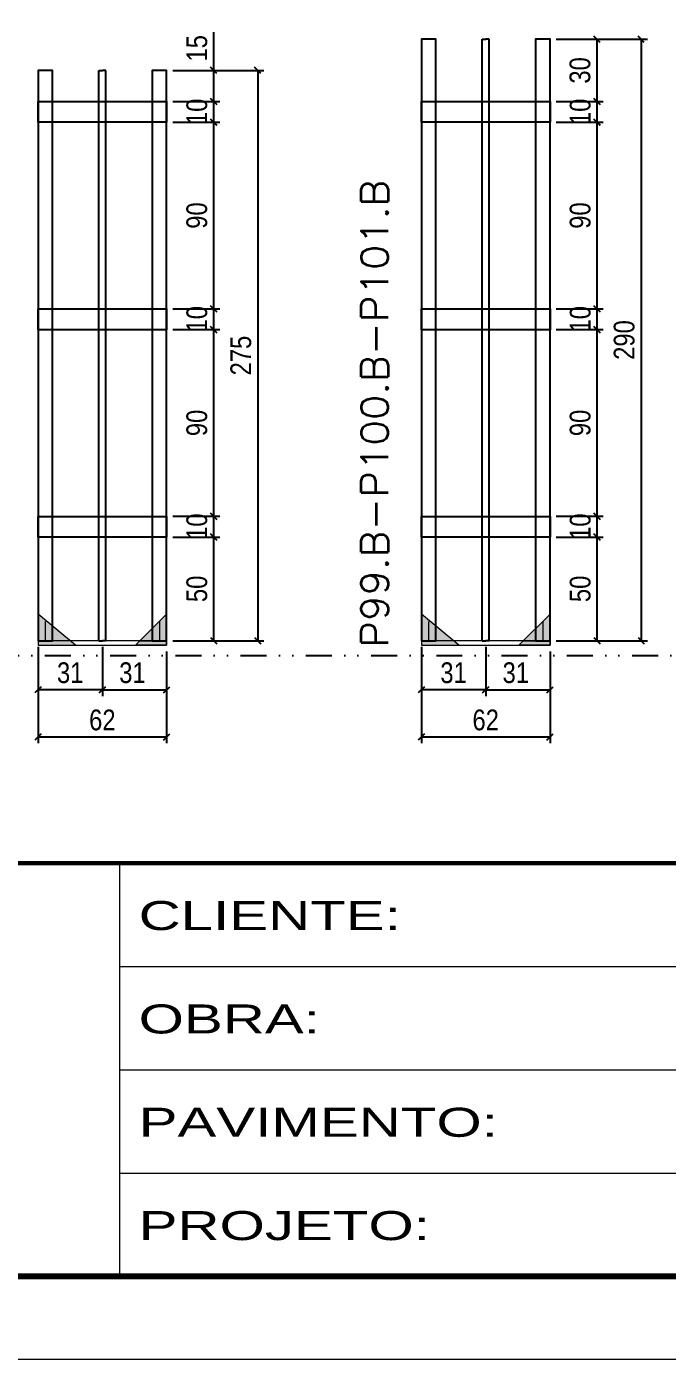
# Model space of a CAD drawing. Extents: x 14400 to 27878, y -21631 to 6985.
# Drawn here: x 17964 to 18273, y -15888 to -15246 of the extents above; entities that cross this region are included whole.
import ezdxf

# ---------------------------------------------------------------- set-up
doc = ezdxf.new("R2010")
doc.units = 0
for name, pattern in [('CONTINUO', [0]), ('DASHED', [0.75, 0.5, -0.25]), ('DIVIDE2', [0.625, 0.25, -0.125, 0, -0.125, 0, -0.125]), ('HIDDEN', [0.375, 0.25, -0.125])]:
    doc.linetypes.add(name, pattern=pattern)
for name, color, linetype in [('COTA', 241, 'Continuous'), ('Nível', 160, 'Continuous'), ('SARR_2.2x10', 60, 'Continuous'), ('SARR_3.5x7', 81, 'Continuous'), ('SARR_7x7', 40, 'Continuous')]:
    doc.layers.add(name, color=color, linetype=linetype)
for name, color, linetype, lineweight in [('Folhas', 255, 'Continuous', 9), ('Madeira', 126, 'Continuous', 18), ('Sarr 2.2x7', 40, 'Continuous', 9), ('SARRAFO DE PRESSAO', 251, 'DASHED', 9), ('Texto Seção', 7, 'Continuous', 15)]:
    doc.layers.add(name, color=color, linetype=linetype, lineweight=lineweight)
doc.styles.add('COTA TECNICA', font='techl___.ttf', dxfattribs={"height": 10})
doc.styles.add('REGUA-120', font='ROMANS.shx', dxfattribs={"height": 15})
doc.styles.add('Tecnologia', font='')
doc.styles.get('Tecnologia').set_extended_font_data('Forgotten Futurist')
doc.dimstyles.new('PAINEL', dxfattribs={"dimtxt": 10, "dimasz": 3, "dimexe": 3, "dimexo": 3, "dimgap": 3, "dimtad": 1, "dimdec": 1, "dimzin": 12, "dimdsep": 46, "dimtxsty": 'COTA TECNICA', "dimblk1": 'OBLIQUE', "dimblk2": 'OBLIQUE', "dimsah": 1, "dimcen": 0.9, "dimclrd": 4, "dimclre": 4, "dimclrt": 240, "dimadec": 1, "dimazin": 3, "dimtfac": 1, "dimtdec": 1, "dimtmove": 0, "dimatfit": 3, "dimfxl": 1, "dimtolj": 1, "dimtzin": 12, "dimarcsym": 0})

# ---------------------------------------------------------------- blocks, each defined once
blk = doc.blocks.new('9999999999')
at = {"color": 30, "linetype": 'CONTINUO'}
for p, q in [((98564.56, 34230.21), (98564.56, 34429.45)), ((98564.56, 34379.64), (99583.98, 34379.64)), ((98564.56, 34329.83), (99487.98, 34329.83)), ((98564.56, 34280.02), (99487.98, 34280.02))]:
    blk.add_line(p, q, dxfattribs=at)
at = {"color": 30, "linetype": 'CONTINUO', "const_width": 2}
blk.add_lwpolyline([(99583.98, 34230.21), (99583.98, 34414.45, 0.414214), (99568.98, 34429.45), (98228.98, 34429.45, 0.414214), (98213.98, 34414.45), (98213.98, 34245.21, 0.414214), (98228.98, 34230.21), (99583.98, 34230.21)], format="xyb", dxfattribs=at)
at = {"layer": 'Folhas'}
blk.add_lwpolyline([(98138.98, 34190.21), (99623.98, 34190.21), (99623.98, 35240.21), (98138.98, 35240.21)], close=True, dxfattribs=at)
at = {"layer": 'Folhas', "color": 30, "const_width": 3}
blk.add_lwpolyline([(98213.98, 34230.21), (99583.98, 34230.21), (99583.98, 35200.21), (98213.98, 35200.21)], close=True, dxfattribs=at)
at = {"layer": 'Folhas', "color": 7, "style": 'Tecnologia', "width": 1.5}
for s, p in [('CLIENTE:', (98573.65, 34397.17)), ('OBRA:', (98573.65, 34347.31)), ('PAVIMENTO:', (98573.65, 34297.5)), ('PROJETO:', (98573.65, 34247.69))]:
    blk.add_text(s, height=14, dxfattribs=at).set_placement(p)
blk = doc.blocks.new('_Oblique')
at = {"color": 0, "linetype": 'ByBlock', "lineweight": -2}
blk.add_line((-0.5, -0.5), (0.5, 0.5), dxfattribs=at)
blk = doc.blocks.new('*D3548')
at = {"layer": 'COTA', "color": 4, "lineweight": -2, "transparency": 16777216}
for p, q in [((17969.65, -15544.72), (17969.65, -15568.42)), ((18000.65, -15544.72), (18000.65, -15568.42)), ((18000.65, -15565.42), (17969.65, -15565.42))]:
    blk.add_line(p, q, dxfattribs=at)
at = {"layer": 'Defpoints', "color": 0, "transparency": 16777216}
for p in [(17969.65, -15541.72), (18000.65, -15541.72), (17969.65, -15565.42)]:
    blk.add_point(p, dxfattribs=at)
at = {"layer": 'COTA', "color": 4, "lineweight": -2, "transparency": 16777216, "xscale": 3, "yscale": 3, "zscale": 3, "rotation": 180}
blk.add_blockref('_Oblique', (17969.65, -15565.42), dxfattribs=at)
at = {"layer": 'COTA', "color": 4, "lineweight": -2, "transparency": 16777216, "xscale": 3, "yscale": 3, "zscale": 3}
blk.add_blockref('_Oblique', (18000.65, -15565.42), dxfattribs=at)
at = {"layer": 'COTA', "color": 240, "transparency": 16777216, "insert": (17985.15, -15557.2), "char_height": 10, "attachment_point": 5, "style": 'COTA TECNICA'}
blk.add_mtext('\\A1;31', dxfattribs=at)
blk = doc.blocks.new('*D3549')
at = {"layer": 'COTA', "color": 4, "lineweight": -2, "transparency": 16777216}
for p, q in [((18000.65, -15544.72), (18000.65, -15568.42)), ((18031.65, -15546.92), (18031.65, -15568.42)), ((18000.65, -15565.42), (18031.65, -15565.42))]:
    blk.add_line(p, q, dxfattribs=at)
at = {"layer": 'Defpoints', "color": 0, "transparency": 16777216}
for p in [(18000.65, -15541.72), (18031.65, -15543.92), (18031.65, -15565.42)]:
    blk.add_point(p, dxfattribs=at)
at = {"layer": 'COTA', "color": 4, "lineweight": -2, "transparency": 16777216, "xscale": 3, "yscale": 3, "zscale": 3, "rotation": 180}
blk.add_blockref('_Oblique', (18000.65, -15565.42), dxfattribs=at)
at = {"layer": 'COTA', "color": 4, "lineweight": -2, "transparency": 16777216, "xscale": 3, "yscale": 3, "zscale": 3}
blk.add_blockref('_Oblique', (18031.65, -15565.42), dxfattribs=at)
at = {"layer": 'COTA', "color": 240, "transparency": 16777216, "insert": (18015.15, -15557.2), "char_height": 10, "attachment_point": 5, "style": 'COTA TECNICA'}
blk.add_mtext('\\A1;31', dxfattribs=at)
blk = doc.blocks.new('*D3550')
at = {"layer": 'COTA', "color": 4, "lineweight": -2, "transparency": 16777216}
for p, q in [((18034.65, -15491.72), (18057.35, -15491.72)), ((18054.35, -15541.72), (18054.35, -15491.72)), ((18034.65, -15541.72), (18057.35, -15541.72))]:
    blk.add_line(p, q, dxfattribs=at)
at = {"layer": 'Defpoints', "color": 0, "transparency": 16777216}
for p in [(18031.65, -15491.72), (18054.35, -15491.72), (18031.65, -15541.72)]:
    blk.add_point(p, dxfattribs=at)
at = {"layer": 'COTA', "color": 4, "lineweight": -2, "transparency": 16777216, "xscale": 3, "yscale": 3, "zscale": 3}
for p, rotation in [((18054.35, -15491.72), 90), ((18054.35, -15541.72), 270)]:
    blk.add_blockref('_Oblique', p, dxfattribs=dict(at, rotation=rotation))
at = {"layer": 'COTA', "color": 240, "transparency": 16777216, "insert": (18046.24, -15516.72), "char_height": 10, "attachment_point": 5, "rotation": 90, "style": 'COTA TECNICA'}
blk.add_mtext('\\A1;50', dxfattribs=at)
blk = doc.blocks.new('*D3551')
at = {"layer": 'COTA', "color": 4, "lineweight": -2, "transparency": 16777216}
for p, q in [((18034.65, -15481.72), (18057.35, -15481.72)), ((18054.35, -15491.72), (18054.35, -15481.72)), ((18034.65, -15491.72), (18057.35, -15491.72))]:
    blk.add_line(p, q, dxfattribs=at)
at = {"layer": 'Defpoints', "color": 0, "transparency": 16777216}
for p in [(18031.65, -15481.72), (18054.35, -15481.72), (18031.65, -15491.72)]:
    blk.add_point(p, dxfattribs=at)
at = {"layer": 'COTA', "color": 4, "lineweight": -2, "transparency": 16777216, "xscale": 3, "yscale": 3, "zscale": 3}
for p, rotation in [((18054.35, -15481.72), 90), ((18054.35, -15491.72), 270)]:
    blk.add_blockref('_Oblique', p, dxfattribs=dict(at, rotation=rotation))
at = {"layer": 'COTA', "color": 240, "transparency": 16777216, "insert": (18046.24, -15486.72), "char_height": 10, "attachment_point": 5, "rotation": 90, "style": 'COTA TECNICA'}
blk.add_mtext('\\A1;10', dxfattribs=at)
blk = doc.blocks.new('*D3552')
at = {"layer": 'COTA', "color": 4, "lineweight": -2, "transparency": 16777216}
for p, q in [((18034.65, -15391.72), (18057.35, -15391.72)), ((18054.35, -15481.72), (18054.35, -15391.72)), ((18034.65, -15481.72), (18057.35, -15481.72))]:
    blk.add_line(p, q, dxfattribs=at)
at = {"layer": 'Defpoints', "color": 0, "transparency": 16777216}
for p in [(18031.65, -15391.72), (18054.35, -15391.72), (18031.65, -15481.72)]:
    blk.add_point(p, dxfattribs=at)
at = {"layer": 'COTA', "color": 4, "lineweight": -2, "transparency": 16777216, "xscale": 3, "yscale": 3, "zscale": 3}
for p, rotation in [((18054.35, -15391.72), 90), ((18054.35, -15481.72), 270)]:
    blk.add_blockref('_Oblique', p, dxfattribs=dict(at, rotation=rotation))
at = {"layer": 'COTA', "color": 240, "transparency": 16777216, "insert": (18046.22, -15436.72), "char_height": 10, "attachment_point": 5, "rotation": 90, "style": 'COTA TECNICA'}
blk.add_mtext('\\A1;90', dxfattribs=at)
blk = doc.blocks.new('*D3553')
at = {"layer": 'COTA', "color": 4, "lineweight": -2, "transparency": 16777216}
for p, q in [((18034.65, -15381.72), (18057.35, -15381.72)), ((18054.35, -15391.72), (18054.35, -15381.72)), ((18034.65, -15391.72), (18057.35, -15391.72))]:
    blk.add_line(p, q, dxfattribs=at)
at = {"layer": 'Defpoints', "color": 0, "transparency": 16777216}
for p in [(18031.65, -15381.72), (18054.35, -15381.72), (18031.65, -15391.72)]:
    blk.add_point(p, dxfattribs=at)
at = {"layer": 'COTA', "color": 4, "lineweight": -2, "transparency": 16777216, "xscale": 3, "yscale": 3, "zscale": 3}
for p, rotation in [((18054.35, -15381.72), 90), ((18054.35, -15391.72), 270)]:
    blk.add_blockref('_Oblique', p, dxfattribs=dict(at, rotation=rotation))
at = {"layer": 'COTA', "color": 240, "transparency": 16777216, "insert": (18046.24, -15386.72), "char_height": 10, "attachment_point": 5, "rotation": 90, "style": 'COTA TECNICA'}
blk.add_mtext('\\A1;10', dxfattribs=at)
blk = doc.blocks.new('*D3554')
at = {"layer": 'COTA', "color": 4, "lineweight": -2, "transparency": 16777216}
for p, q in [((18034.65, -15291.75), (18057.35, -15291.75)), ((18054.35, -15381.72), (18054.35, -15291.75)), ((18034.65, -15381.72), (18057.35, -15381.72))]:
    blk.add_line(p, q, dxfattribs=at)
at = {"layer": 'Defpoints', "color": 0, "transparency": 16777216}
for p in [(18031.65, -15291.75), (18054.35, -15291.75), (18031.65, -15381.72)]:
    blk.add_point(p, dxfattribs=at)
at = {"layer": 'COTA', "color": 4, "lineweight": -2, "transparency": 16777216, "xscale": 3, "yscale": 3, "zscale": 3}
for p, rotation in [((18054.35, -15291.75), 90), ((18054.35, -15381.72), 270)]:
    blk.add_blockref('_Oblique', p, dxfattribs=dict(at, rotation=rotation))
at = {"layer": 'COTA', "color": 240, "transparency": 16777216, "insert": (18046.22, -15336.73), "char_height": 10, "attachment_point": 5, "rotation": 90, "style": 'COTA TECNICA'}
blk.add_mtext('\\A1;90', dxfattribs=at)
blk = doc.blocks.new('*D3555')
at = {"layer": 'COTA', "color": 4, "lineweight": -2, "transparency": 16777216}
for p, q in [((18034.65, -15281.72), (18057.35, -15281.72)), ((18054.35, -15291.72), (18054.35, -15281.72)), ((18034.65, -15291.72), (18057.35, -15291.72))]:
    blk.add_line(p, q, dxfattribs=at)
at = {"layer": 'Defpoints', "color": 0, "transparency": 16777216}
for p in [(18031.65, -15281.72), (18054.35, -15281.72), (18031.65, -15291.72)]:
    blk.add_point(p, dxfattribs=at)
at = {"layer": 'COTA', "color": 4, "lineweight": -2, "transparency": 16777216, "xscale": 3, "yscale": 3, "zscale": 3}
for p, rotation in [((18054.35, -15281.72), 90), ((18054.35, -15291.72), 270)]:
    blk.add_blockref('_Oblique', p, dxfattribs=dict(at, rotation=rotation))
at = {"layer": 'COTA', "color": 240, "transparency": 16777216, "insert": (18046.24, -15286.72), "char_height": 10, "attachment_point": 5, "rotation": 90, "style": 'COTA TECNICA'}
blk.add_mtext('\\A1;10', dxfattribs=at)
blk = doc.blocks.new('*D3557')
at = {"layer": 'COTA', "color": 4, "lineweight": -2, "transparency": 16777216}
for p, q in [((18054.35, -15266.75), (18054.35, -15248.38)), ((18034.65, -15266.75), (18057.35, -15266.75)), ((18054.35, -15281.75), (18054.35, -15266.75)), ((18034.65, -15281.75), (18057.35, -15281.75))]:
    blk.add_line(p, q, dxfattribs=at)
at = {"layer": 'Defpoints', "color": 0, "transparency": 16777216}
for p in [(18031.65, -15266.75), (18054.35, -15266.75), (18031.65, -15281.75)]:
    blk.add_point(p, dxfattribs=at)
at = {"layer": 'COTA', "color": 4, "lineweight": -2, "transparency": 16777216, "xscale": 3, "yscale": 3, "zscale": 3}
for p, rotation in [((18054.35, -15266.75), 90), ((18054.35, -15281.75), 270)]:
    blk.add_blockref('_Oblique', p, dxfattribs=dict(at, rotation=rotation))
at = {"layer": 'COTA', "color": 240, "transparency": 16777216, "insert": (18046.24, -15256.07), "char_height": 10, "attachment_point": 5, "rotation": 90, "style": 'COTA TECNICA'}
blk.add_mtext('\\A1;15', dxfattribs=at)
blk = doc.blocks.new('*D3558')
at = {"layer": 'COTA', "color": 4, "lineweight": -2, "transparency": 16777216}
for p, q in [((17969.65, -15546.92), (17969.65, -15591.09)), ((18031.65, -15546.92), (18031.65, -15591.09)), ((17969.65, -15588.09), (18031.65, -15588.09))]:
    blk.add_line(p, q, dxfattribs=at)
at = {"layer": 'Defpoints', "color": 0, "transparency": 16777216}
for p in [(17969.65, -15543.92), (18031.65, -15543.92), (18031.65, -15588.09)]:
    blk.add_point(p, dxfattribs=at)
at = {"layer": 'COTA', "color": 4, "lineweight": -2, "transparency": 16777216, "xscale": 3, "yscale": 3, "zscale": 3, "rotation": 180}
blk.add_blockref('_Oblique', (17969.65, -15588.09), dxfattribs=at)
at = {"layer": 'COTA', "color": 4, "lineweight": -2, "transparency": 16777216, "xscale": 3, "yscale": 3, "zscale": 3}
blk.add_blockref('_Oblique', (18031.65, -15588.09), dxfattribs=at)
at = {"layer": 'COTA', "color": 240, "transparency": 16777216, "insert": (18000.65, -15579.99), "char_height": 10, "attachment_point": 5, "style": 'COTA TECNICA'}
blk.add_mtext('\\A1;62', dxfattribs=at)
blk = doc.blocks.new('*D3567')
at = {"layer": 'COTA', "color": 4, "lineweight": -2, "transparency": 16777216}
for p, q in [((18154.45, -15544.72), (18154.45, -15568.42)), ((18185.45, -15544.72), (18185.45, -15568.42)), ((18185.45, -15565.42), (18154.45, -15565.42))]:
    blk.add_line(p, q, dxfattribs=at)
at = {"layer": 'Defpoints', "color": 0, "transparency": 16777216}
for p in [(18154.45, -15541.72), (18185.45, -15541.72), (18154.45, -15565.42)]:
    blk.add_point(p, dxfattribs=at)
at = {"layer": 'COTA', "color": 4, "lineweight": -2, "transparency": 16777216, "xscale": 3, "yscale": 3, "zscale": 3, "rotation": 180}
blk.add_blockref('_Oblique', (18154.45, -15565.42), dxfattribs=at)
at = {"layer": 'COTA', "color": 4, "lineweight": -2, "transparency": 16777216, "xscale": 3, "yscale": 3, "zscale": 3}
blk.add_blockref('_Oblique', (18185.45, -15565.42), dxfattribs=at)
at = {"layer": 'COTA', "color": 240, "transparency": 16777216, "insert": (18169.95, -15557.2), "char_height": 10, "attachment_point": 5, "style": 'COTA TECNICA'}
blk.add_mtext('\\A1;31', dxfattribs=at)
blk = doc.blocks.new('*D3568')
at = {"layer": 'COTA', "color": 4, "lineweight": -2, "transparency": 16777216}
for p, q in [((18185.45, -15544.72), (18185.45, -15568.42)), ((18216.45, -15546.92), (18216.45, -15568.42)), ((18185.45, -15565.42), (18216.45, -15565.42))]:
    blk.add_line(p, q, dxfattribs=at)
at = {"layer": 'Defpoints', "color": 0, "transparency": 16777216}
for p in [(18185.45, -15541.72), (18216.45, -15543.92), (18216.45, -15565.42)]:
    blk.add_point(p, dxfattribs=at)
at = {"layer": 'COTA', "color": 4, "lineweight": -2, "transparency": 16777216, "xscale": 3, "yscale": 3, "zscale": 3, "rotation": 180}
blk.add_blockref('_Oblique', (18185.45, -15565.42), dxfattribs=at)
at = {"layer": 'COTA', "color": 4, "lineweight": -2, "transparency": 16777216, "xscale": 3, "yscale": 3, "zscale": 3}
blk.add_blockref('_Oblique', (18216.45, -15565.42), dxfattribs=at)
at = {"layer": 'COTA', "color": 240, "transparency": 16777216, "insert": (18199.95, -15557.2), "char_height": 10, "attachment_point": 5, "style": 'COTA TECNICA'}
blk.add_mtext('\\A1;31', dxfattribs=at)
blk = doc.blocks.new('*D3569')
at = {"layer": 'COTA', "color": 4, "lineweight": -2, "transparency": 16777216}
for p, q in [((18219.45, -15491.72), (18242.15, -15491.72)), ((18239.15, -15541.72), (18239.15, -15491.72)), ((18219.45, -15541.72), (18242.15, -15541.72))]:
    blk.add_line(p, q, dxfattribs=at)
at = {"layer": 'Defpoints', "color": 0, "transparency": 16777216}
for p in [(18216.45, -15491.72), (18239.15, -15491.72), (18216.45, -15541.72)]:
    blk.add_point(p, dxfattribs=at)
at = {"layer": 'COTA', "color": 4, "lineweight": -2, "transparency": 16777216, "xscale": 3, "yscale": 3, "zscale": 3}
for p, rotation in [((18239.15, -15491.72), 90), ((18239.15, -15541.72), 270)]:
    blk.add_blockref('_Oblique', p, dxfattribs=dict(at, rotation=rotation))
at = {"layer": 'COTA', "color": 240, "transparency": 16777216, "insert": (18231.04, -15516.72), "char_height": 10, "attachment_point": 5, "rotation": 90, "style": 'COTA TECNICA'}
blk.add_mtext('\\A1;50', dxfattribs=at)
blk = doc.blocks.new('*D3570')
at = {"layer": 'COTA', "color": 4, "lineweight": -2, "transparency": 16777216}
for p, q in [((18219.45, -15481.72), (18242.15, -15481.72)), ((18239.15, -15491.72), (18239.15, -15481.72)), ((18219.45, -15491.72), (18242.15, -15491.72))]:
    blk.add_line(p, q, dxfattribs=at)
at = {"layer": 'Defpoints', "color": 0, "transparency": 16777216}
for p in [(18216.45, -15481.72), (18239.15, -15481.72), (18216.45, -15491.72)]:
    blk.add_point(p, dxfattribs=at)
at = {"layer": 'COTA', "color": 4, "lineweight": -2, "transparency": 16777216, "xscale": 3, "yscale": 3, "zscale": 3}
for p, rotation in [((18239.15, -15481.72), 90), ((18239.15, -15491.72), 270)]:
    blk.add_blockref('_Oblique', p, dxfattribs=dict(at, rotation=rotation))
at = {"layer": 'COTA', "color": 240, "transparency": 16777216, "insert": (18231.05, -15486.72), "char_height": 10, "attachment_point": 5, "rotation": 90, "style": 'COTA TECNICA'}
blk.add_mtext('\\A1;10', dxfattribs=at)
blk = doc.blocks.new('*D3571')
at = {"layer": 'COTA', "color": 4, "lineweight": -2, "transparency": 16777216}
for p, q in [((18219.45, -15391.72), (18242.15, -15391.72)), ((18239.15, -15481.72), (18239.15, -15391.72)), ((18219.45, -15481.72), (18242.15, -15481.72))]:
    blk.add_line(p, q, dxfattribs=at)
at = {"layer": 'Defpoints', "color": 0, "transparency": 16777216}
for p in [(18216.45, -15391.72), (18239.15, -15391.72), (18216.45, -15481.72)]:
    blk.add_point(p, dxfattribs=at)
at = {"layer": 'COTA', "color": 4, "lineweight": -2, "transparency": 16777216, "xscale": 3, "yscale": 3, "zscale": 3}
for p, rotation in [((18239.15, -15391.72), 90), ((18239.15, -15481.72), 270)]:
    blk.add_blockref('_Oblique', p, dxfattribs=dict(at, rotation=rotation))
at = {"layer": 'COTA', "color": 240, "transparency": 16777216, "insert": (18231.02, -15436.72), "char_height": 10, "attachment_point": 5, "rotation": 90, "style": 'COTA TECNICA'}
blk.add_mtext('\\A1;90', dxfattribs=at)
blk = doc.blocks.new('*D3572')
at = {"layer": 'COTA', "color": 4, "lineweight": -2, "transparency": 16777216}
for p, q in [((18219.45, -15381.72), (18242.15, -15381.72)), ((18239.15, -15391.72), (18239.15, -15381.72)), ((18219.45, -15391.72), (18242.15, -15391.72))]:
    blk.add_line(p, q, dxfattribs=at)
at = {"layer": 'Defpoints', "color": 0, "transparency": 16777216}
for p in [(18216.45, -15381.72), (18239.15, -15381.72), (18216.45, -15391.72)]:
    blk.add_point(p, dxfattribs=at)
at = {"layer": 'COTA', "color": 4, "lineweight": -2, "transparency": 16777216, "xscale": 3, "yscale": 3, "zscale": 3}
for p, rotation in [((18239.15, -15381.72), 90), ((18239.15, -15391.72), 270)]:
    blk.add_blockref('_Oblique', p, dxfattribs=dict(at, rotation=rotation))
at = {"layer": 'COTA', "color": 240, "transparency": 16777216, "insert": (18231.05, -15386.72), "char_height": 10, "attachment_point": 5, "rotation": 90, "style": 'COTA TECNICA'}
blk.add_mtext('\\A1;10', dxfattribs=at)
blk = doc.blocks.new('*D3573')
at = {"layer": 'COTA', "color": 4, "lineweight": -2, "transparency": 16777216}
for p, q in [((18219.45, -15291.75), (18242.15, -15291.75)), ((18239.15, -15381.72), (18239.15, -15291.75)), ((18219.45, -15381.72), (18242.15, -15381.72))]:
    blk.add_line(p, q, dxfattribs=at)
at = {"layer": 'Defpoints', "color": 0, "transparency": 16777216}
for p in [(18216.45, -15291.75), (18239.15, -15291.75), (18216.45, -15381.72)]:
    blk.add_point(p, dxfattribs=at)
at = {"layer": 'COTA', "color": 4, "lineweight": -2, "transparency": 16777216, "xscale": 3, "yscale": 3, "zscale": 3}
for p, rotation in [((18239.15, -15291.75), 90), ((18239.15, -15381.72), 270)]:
    blk.add_blockref('_Oblique', p, dxfattribs=dict(at, rotation=rotation))
at = {"layer": 'COTA', "color": 240, "transparency": 16777216, "insert": (18231.02, -15336.73), "char_height": 10, "attachment_point": 5, "rotation": 90, "style": 'COTA TECNICA'}
blk.add_mtext('\\A1;90', dxfattribs=at)
blk = doc.blocks.new('*D3574')
at = {"layer": 'COTA', "color": 4, "lineweight": -2, "transparency": 16777216}
for p, q in [((18219.45, -15281.72), (18242.15, -15281.72)), ((18239.15, -15291.72), (18239.15, -15281.72)), ((18219.45, -15291.72), (18242.15, -15291.72))]:
    blk.add_line(p, q, dxfattribs=at)
at = {"layer": 'Defpoints', "color": 0, "transparency": 16777216}
for p in [(18216.45, -15281.72), (18239.15, -15281.72), (18216.45, -15291.72)]:
    blk.add_point(p, dxfattribs=at)
at = {"layer": 'COTA', "color": 4, "lineweight": -2, "transparency": 16777216, "xscale": 3, "yscale": 3, "zscale": 3}
for p, rotation in [((18239.15, -15281.72), 90), ((18239.15, -15291.72), 270)]:
    blk.add_blockref('_Oblique', p, dxfattribs=dict(at, rotation=rotation))
at = {"layer": 'COTA', "color": 240, "transparency": 16777216, "insert": (18231.05, -15286.72), "char_height": 10, "attachment_point": 5, "rotation": 90, "style": 'COTA TECNICA'}
blk.add_mtext('\\A1;10', dxfattribs=at)
blk = doc.blocks.new('*D3576')
at = {"layer": 'COTA', "color": 4, "lineweight": -2, "transparency": 16777216}
for p, q in [((18219.45, -15251.75), (18242.15, -15251.75)), ((18239.15, -15281.75), (18239.15, -15251.75)), ((18219.45, -15281.75), (18242.15, -15281.75))]:
    blk.add_line(p, q, dxfattribs=at)
at = {"layer": 'Defpoints', "color": 0, "transparency": 16777216}
for p in [(18216.45, -15251.75), (18239.15, -15251.75), (18216.45, -15281.75)]:
    blk.add_point(p, dxfattribs=at)
at = {"layer": 'COTA', "color": 4, "lineweight": -2, "transparency": 16777216, "xscale": 3, "yscale": 3, "zscale": 3}
for p, rotation in [((18239.15, -15251.75), 90), ((18239.15, -15281.75), 270)]:
    blk.add_blockref('_Oblique', p, dxfattribs=dict(at, rotation=rotation))
at = {"layer": 'COTA', "color": 240, "transparency": 16777216, "insert": (18230.93, -15266.75), "char_height": 10, "attachment_point": 5, "rotation": 90, "style": 'COTA TECNICA'}
blk.add_mtext('\\A1;30', dxfattribs=at)
blk = doc.blocks.new('*D3577')
at = {"layer": 'COTA', "color": 4, "lineweight": -2, "transparency": 16777216}
for p, q in [((18154.45, -15546.92), (18154.45, -15591.09)), ((18216.45, -15546.92), (18216.45, -15591.09)), ((18154.45, -15588.09), (18216.45, -15588.09))]:
    blk.add_line(p, q, dxfattribs=at)
at = {"layer": 'Defpoints', "color": 0, "transparency": 16777216}
for p in [(18154.45, -15543.92), (18216.45, -15543.92), (18216.45, -15588.09)]:
    blk.add_point(p, dxfattribs=at)
at = {"layer": 'COTA', "color": 4, "lineweight": -2, "transparency": 16777216, "xscale": 3, "yscale": 3, "zscale": 3, "rotation": 180}
blk.add_blockref('_Oblique', (18154.45, -15588.09), dxfattribs=at)
at = {"layer": 'COTA', "color": 4, "lineweight": -2, "transparency": 16777216, "xscale": 3, "yscale": 3, "zscale": 3}
blk.add_blockref('_Oblique', (18216.45, -15588.09), dxfattribs=at)
at = {"layer": 'COTA', "color": 240, "transparency": 16777216, "insert": (18185.45, -15579.99), "char_height": 10, "attachment_point": 5, "style": 'COTA TECNICA'}
blk.add_mtext('\\A1;62', dxfattribs=at)
blk = doc.blocks.new('*D3578')
at = {"layer": 'COTA', "color": 4, "lineweight": -2, "transparency": 16777216}
for p, q in [((18034.65, -15266.75), (18078.56, -15266.75)), ((18075.56, -15266.75), (18075.56, -15541.72)), ((18034.65, -15541.72), (18078.56, -15541.72))]:
    blk.add_line(p, q, dxfattribs=at)
at = {"layer": 'Defpoints', "color": 0, "transparency": 16777216}
for p in [(18031.65, -15266.75), (18031.65, -15541.72), (18075.56, -15541.72)]:
    blk.add_point(p, dxfattribs=at)
at = {"layer": 'COTA', "color": 4, "lineweight": -2, "transparency": 16777216, "xscale": 3, "yscale": 3, "zscale": 3}
for p, rotation in [((18075.56, -15266.75), 90), ((18075.56, -15541.72), 270)]:
    blk.add_blockref('_Oblique', p, dxfattribs=dict(at, rotation=rotation))
at = {"layer": 'COTA', "color": 240, "transparency": 16777216, "insert": (18067.45, -15404.23), "char_height": 10, "attachment_point": 5, "rotation": 90, "style": 'COTA TECNICA'}
blk.add_mtext('\\A1;275', dxfattribs=at)
blk = doc.blocks.new('*D3579')
at = {"layer": 'COTA', "color": 4, "lineweight": -2, "transparency": 16777216}
for p, q in [((18219.45, -15251.75), (18263.37, -15251.75)), ((18260.37, -15251.75), (18260.37, -15541.72)), ((18219.45, -15541.72), (18263.37, -15541.72))]:
    blk.add_line(p, q, dxfattribs=at)
at = {"layer": 'Defpoints', "color": 0, "transparency": 16777216}
for p in [(18216.45, -15251.75), (18216.45, -15541.72), (18260.37, -15541.72)]:
    blk.add_point(p, dxfattribs=at)
at = {"layer": 'COTA', "color": 4, "lineweight": -2, "transparency": 16777216, "xscale": 3, "yscale": 3, "zscale": 3}
for p, rotation in [((18260.37, -15251.75), 90), ((18260.37, -15541.72), 270)]:
    blk.add_blockref('_Oblique', p, dxfattribs=dict(at, rotation=rotation))
at = {"layer": 'COTA', "color": 240, "transparency": 16777216, "insert": (18252.24, -15396.73), "char_height": 10, "attachment_point": 5, "rotation": 90, "style": 'COTA TECNICA'}
blk.add_mtext('\\A1;290', dxfattribs=at)

msp = doc.modelspace()

# ---------------------------------------------------------------- hatches: boundary and pattern name
at = {"layer": 'Madeira'}
h = msp.add_hatch(color=252, dxfattribs=at)
h.dxf.hatch_style = 2
h.paths.add_polyline_path([(17969.65, -15528.92), (17969.65, -15543.92), (17987.65, -15543.92)])
h = msp.add_hatch(color=252, dxfattribs=at)
h.dxf.hatch_style = 2
h.paths.add_polyline_path([(18031.65, -15528.92), (18031.65, -15543.92), (18016.65, -15543.92)])
h = msp.add_hatch(color=252, dxfattribs=at)
h.dxf.hatch_style = 2
h.paths.add_polyline_path([(18154.45, -15528.92), (18154.45, -15543.92), (18172.45, -15543.92)])
h = msp.add_hatch(color=252, dxfattribs=at)
h.dxf.hatch_style = 2
h.paths.add_polyline_path([(18216.45, -15528.92), (18216.45, -15543.92), (18201.45, -15543.92)])

# ---------------------------------------------------------------- linework, layer by layer
at = {"layer": 'Madeira', "color": 1, "linetype": 'HIDDEN'}
for p, q in [((17973.15, -15532.42), (17973.15, -15541.72)), ((17973.15, -15532.42), (17973.15, -15541.72)), ((17976.65, -15535.92), (17976.65, -15541.72)), ((18028.15, -15532.42), (18028.15, -15541.72)), ((18028.15, -15532.42), (18028.15, -15541.72)), ((18157.95, -15532.42), (18157.95, -15541.72)), ((18157.95, -15532.42), (18157.95, -15541.72)), ((18161.45, -15535.92), (18161.45, -15541.72)), ((18212.95, -15532.42), (18212.95, -15541.72)), ((18212.95, -15532.42), (18212.95, -15541.72)), ((17979.48, -15541.72), (17969.65, -15541.72)), ((17979.48, -15541.72), (17969.65, -15541.72)), ((17985.45, -15541.72), (17969.65, -15541.72)), ((18018.85, -15541.72), (18031.65, -15541.72)), ((18021.82, -15541.72), (18031.65, -15541.72)), ((18021.82, -15541.72), (18031.65, -15541.72)), ((18164.29, -15541.72), (18154.45, -15541.72)), ((18164.29, -15541.72), (18154.45, -15541.72)), ((18170.25, -15541.72), (18154.45, -15541.72)), ((18203.65, -15541.72), (18216.45, -15541.72)), ((18206.62, -15541.72), (18216.45, -15541.72)), ((18206.62, -15541.72), (18216.45, -15541.72))]:
    msp.add_line(p, q, dxfattribs=at)
at = {"layer": 'Madeira'}
for p, q in [((17969.65, -15541.72), (17969.65, -15543.92)), ((17969.65, -15541.72), (17969.65, -15543.92)), ((17969.65, -15541.72), (17969.65, -15543.92)), ((18154.45, -15541.72), (18154.45, -15543.92)), ((18154.45, -15541.72), (18154.45, -15543.92)), ((18154.45, -15541.72), (18154.45, -15543.92))]:
    msp.add_line(p, q, dxfattribs=at)
at = {"layer": 'Madeira', "color": 0}
for points in [[(17969.65, -15528.92), (17969.65, -15543.92), (17987.65, -15543.92), (17969.65, -15528.92)], [(18031.65, -15528.92), (18031.65, -15543.92), (18016.65, -15543.92), (18031.65, -15528.92)], [(18154.45, -15528.92), (18154.45, -15543.92), (18172.45, -15543.92), (18154.45, -15528.92)], [(18216.45, -15528.92), (18216.45, -15543.92), (18201.45, -15543.92), (18216.45, -15528.92)]]:
    msp.add_lwpolyline(points, dxfattribs=at)
at = {"layer": 'Nível', "color": 4, "linetype": 'DIVIDE2', "ltscale": 50}
msp.add_line((17658.47, -15548.92), (19028.47, -15548.92), dxfattribs=at)
at = {"layer": 'Sarr 2.2x7'}
for points in [[(18031.65, -15541.72), (17969.65, -15541.72), (17969.65, -15543.92), (18031.65, -15543.92)], [(18216.45, -15541.72), (18154.45, -15541.72), (18154.45, -15543.92), (18216.45, -15543.92)]]:
    msp.add_lwpolyline(points, close=True, dxfattribs=at)
at = {"layer": 'SARR_2.2x10'}
for points in [[(17969.65, -15281.75), (18031.65, -15281.75), (18031.65, -15291.75), (17969.65, -15291.75)], [(18154.45, -15281.75), (18216.45, -15281.75), (18216.45, -15291.75), (18154.45, -15291.75)], [(17969.65, -15381.75), (18031.65, -15381.75), (18031.65, -15391.75), (17969.65, -15391.75)], [(18154.45, -15381.75), (18216.45, -15381.75), (18216.45, -15391.75), (18154.45, -15391.75)], [(17969.65, -15481.75), (18031.65, -15481.75), (18031.65, -15491.75), (17969.65, -15491.75)], [(18154.45, -15481.75), (18216.45, -15481.75), (18216.45, -15491.75), (18154.45, -15491.75)]]:
    msp.add_lwpolyline(points, close=True, dxfattribs=at)
at = {"layer": 'SARR_3.5x7'}
for p, q in [((18183.7, -15541.72), (18183.7, -15251.75)), ((18183.7, -15251.75), (18185.45, -15251.75)), ((18187.2, -15251.75), (18185.45, -15251.75)), ((18187.2, -15541.72), (18187.2, -15251.75)), ((17998.9, -15541.72), (17998.9, -15266.75)), ((17998.9, -15266.75), (18000.65, -15266.75)), ((18002.4, -15266.75), (18000.65, -15266.75)), ((18002.4, -15541.72), (18002.4, -15266.75)), ((17998.9, -15541.72), (18000.65, -15541.72)), ((18002.4, -15541.72), (18000.65, -15541.72)), ((18183.7, -15541.72), (18185.45, -15541.72)), ((18187.2, -15541.72), (18185.45, -15541.72))]:
    msp.add_line(p, q, dxfattribs=at)
at = {"layer": 'SARR_7x7'}
for points in [[(18154.45, -15541.72), (18161.45, -15541.72), (18161.45, -15251.75), (18154.45, -15251.75)], [(18209.45, -15541.72), (18216.45, -15541.72), (18216.45, -15251.75), (18209.45, -15251.75)], [(17969.65, -15541.72), (17976.65, -15541.72), (17976.65, -15266.75), (17969.65, -15266.75)], [(18024.65, -15541.72), (18031.65, -15541.72), (18031.65, -15266.75), (18024.65, -15266.75)]]:
    msp.add_lwpolyline(points, close=True, dxfattribs=at)

# ---------------------------------------------------------------- block references
at = {"layer": 'SARRAFO DE PRESSAO', "color": 6, "linetype": 'ByBlock'}
msp.add_blockref('9999999999', (-80555.51, -50078.4), dxfattribs=at)

# ---------------------------------------------------------------- texts
at = {"layer": 'Texto Seção', "style": 'REGUA-120', "width": 1.1}
msp.add_text('P99.B-P100.B-P101.B', height=13, rotation=90, dxfattribs=at).set_placement((18138.45, -15545.03))

# ---------------------------------------------------------------- dimensions: what is measured, and where the dimension line sits
at = {"layer": 'COTA'}
for base, p1, p2, picture, middle in [((18054.35, -15266.75), (18031.65, -15281.75), (18031.65, -15266.75), '*D3557', (18046.24, -15256.07)), ((18239.15, -15251.75), (18216.45, -15281.75), (18216.45, -15251.75), '*D3576', (18230.93, -15266.75)), ((18260.37, -15541.72), (18216.45, -15251.75), (18216.45, -15541.72), '*D3579', (18252.24, -15396.73)), ((18075.56, -15541.72), (18031.65, -15266.75), (18031.65, -15541.72), '*D3578', (18067.45, -15404.23))]:
    dim = msp.add_linear_dim(base=base, p1=p1, p2=p2, angle=90, dimstyle='PAINEL', dxfattribs=at)
    dim.commit()
    dim.dimension.update_dxf_attribs({"geometry": picture, "text_midpoint": middle})
for base, p1, p2, picture, middle in [((18054.35, -15281.72), (18031.65, -15291.72), (18031.65, -15281.72), '*D3555', (18054.35, -15286.72)), ((18239.15, -15281.72), (18216.45, -15291.72), (18216.45, -15281.72), '*D3574', (18239.15, -15286.72)), ((18054.35, -15381.72), (18031.65, -15391.72), (18031.65, -15381.72), '*D3553', (18054.35, -15386.72)), ((18239.15, -15381.72), (18216.45, -15391.72), (18216.45, -15381.72), '*D3572', (18239.15, -15386.72)), ((18054.35, -15481.72), (18031.65, -15491.72), (18031.65, -15481.72), '*D3551', (18054.35, -15486.72)), ((18239.15, -15481.72), (18216.45, -15491.72), (18216.45, -15481.72), '*D3570', (18239.15, -15486.72))]:
    dim = msp.add_linear_dim(base=base, p1=p1, p2=p2, angle=90, dimstyle='PAINEL', override={"dimtmove": 1}, dxfattribs=at)
    dim.commit()
    dim.dimension.update_dxf_attribs({"geometry": picture, "text_midpoint": middle, "dimtype": 160})
for base, p1, p2, angle, picture, middle in [((18054.35, -15291.75), (18031.65, -15381.72), (18031.65, -15291.75), 90, '*D3554', (18046.22, -15336.73)), ((18239.15, -15291.75), (18216.45, -15381.72), (18216.45, -15291.75), 90, '*D3573', (18231.02, -15336.73)), ((18054.35, -15391.72), (18031.65, -15481.72), (18031.65, -15391.72), 90, '*D3552', (18046.22, -15436.72)), ((18239.15, -15391.72), (18216.45, -15481.72), (18216.45, -15391.72), 90, '*D3571', (18231.02, -15436.72)), ((18054.35, -15491.72), (18031.65, -15541.72), (18031.65, -15491.72), 90, '*D3550', (18046.24, -15516.72)), ((18239.15, -15491.72), (18216.45, -15541.72), (18216.45, -15491.72), 90, '*D3569', (18231.04, -15516.72)), ((17969.65, -15565.42), (18000.65, -15541.72), (17969.65, -15541.72), 180, '*D3548', (17985.15, -15557.2)), ((18154.45, -15565.42), (18185.45, -15541.72), (18154.45, -15541.72), 180, '*D3567', (18169.95, -15557.2))]:
    dim = msp.add_linear_dim(base=base, p1=p1, p2=p2, angle=angle, dimstyle='PAINEL', override={"dimtmove": 1}, dxfattribs=at)
    dim.commit()
    dim.dimension.update_dxf_attribs({"geometry": picture, "text_midpoint": middle})
for base, p1, p2, picture, middle in [((18031.65, -15565.42), (18000.65, -15541.72), (18031.65, -15543.92), '*D3549', (18015.15, -15565.42)), ((18216.45, -15565.42), (18185.45, -15541.72), (18216.45, -15543.92), '*D3568', (18199.95, -15565.42))]:
    dim = msp.add_linear_dim(base=base, p1=p1, p2=p2, dimstyle='PAINEL', override={"dimtmove": 1}, dxfattribs=at)
    dim.commit()
    dim.dimension.update_dxf_attribs({"geometry": picture, "text_midpoint": middle, "dimtype": 160})
for base, p1, p2, picture, middle in [((18031.65, -15588.09), (17969.65, -15543.92), (18031.65, -15543.92), '*D3558', (18000.65, -15579.99)), ((18216.45, -15588.09), (18154.45, -15543.92), (18216.45, -15543.92), '*D3577', (18185.45, -15579.99))]:
    dim = msp.add_linear_dim(base=base, p1=p1, p2=p2, dimstyle='PAINEL', dxfattribs=at)
    dim.commit()
    dim.dimension.update_dxf_attribs({"geometry": picture, "text_midpoint": middle})

doc.saveas('drawing.dxf')
